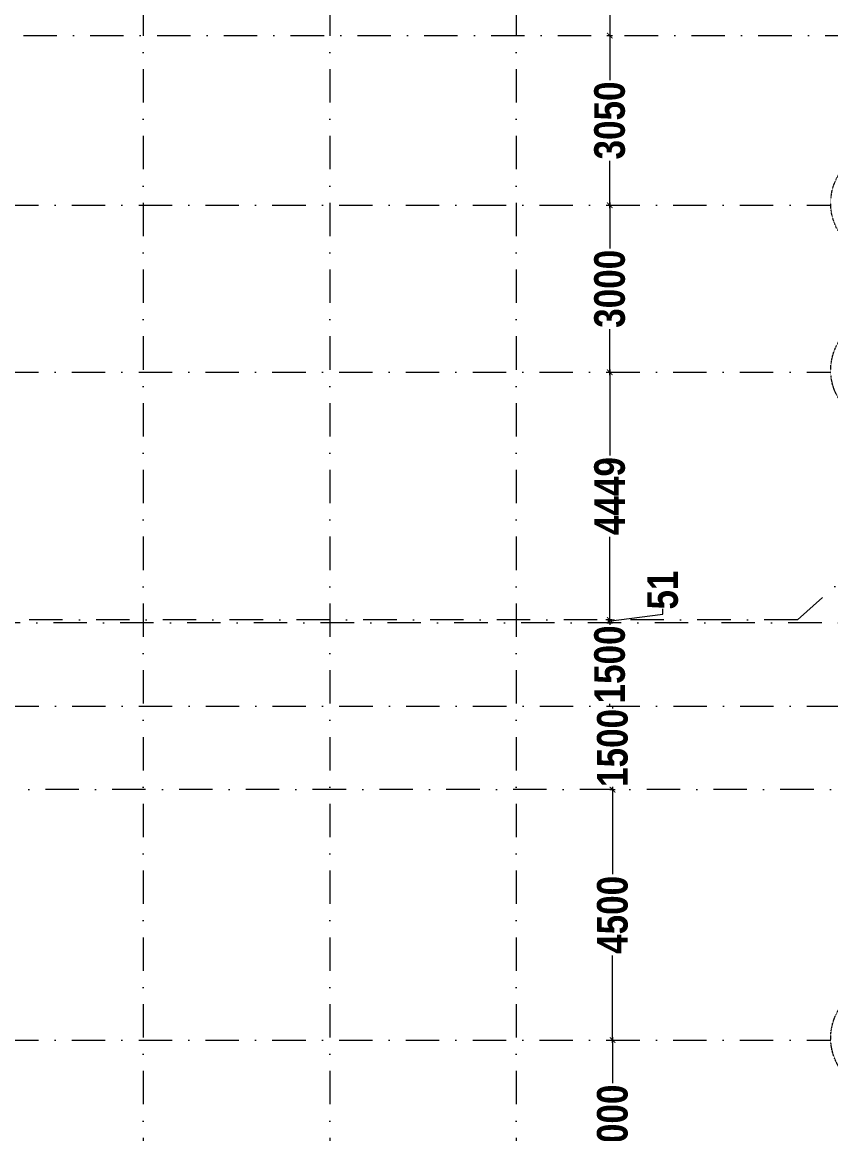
# Model space of a CAD drawing. Header units: millimetres. Extents: x -3092162 to 4513894, y -12317808 to 1849994.
# Drawn here: x -381859 to -367335, y -5885765 to -5865791 of the extents above; entities that cross this region are included whole.
import ezdxf

# ---------------------------------------------------------------- set-up
doc = ezdxf.new("R2010")
doc.units = ezdxf.units.MM
doc.header["$LTSCALE"] = 2
doc.header["$MEASUREMENT"] = 0
doc.linetypes.add('DASHDOT', pattern=[1, 0.5, -0.25, 0, -0.25])
for name, color, linetype, lineweight in [('D DIM', 250, 'Continuous', 9), ('GRID', 251, 'DASHDOT', 5), ('ST TEXT', 251, 'DASHDOT', 5)]:
    doc.layers.add(name, color=color, linetype=linetype, lineweight=lineweight)
doc.styles.add('COLOUMNN DIM', font='ARIALNB.TTF', dxfattribs={"height": 550})

# ---------------------------------------------------------------- blocks, each defined once
blk = doc.blocks.new('_ArchTick')
at = {"color": 0, "linetype": 'ByBlock', "const_width": 0.15}
blk.add_lwpolyline([(-0.5, -0.5), (0.5, 0.5)], dxfattribs=at)

msp = doc.modelspace()

# ---------------------------------------------------------------- linework, layer by layer
at = {"layer": 'D DIM', "ltscale": 100}
for p, q in [((-371305, -5865481.2), (-371305, -5866081.2)), ((-371305, -5865981.2), (-371305, -5866832.6)), ((-371355, -5866031.2), (-371255, -5866031.2)), ((-371355, -5866031.2), (-371255, -5866031.2)), ((-371305, -5869131.2), (-371305, -5868279.8)), ((-371355, -5869081.2), (-371255, -5869081.2)), ((-371355, -5869081.2), (-371255, -5869081.2)), ((-371305, -5869031.2), (-371305, -5869857.6)), ((-371305, -5872131.2), (-371305, -5871304.8)), ((-371355, -5872081.2), (-371255, -5872081.2)), ((-371355, -5872081.2), (-371255, -5872081.2)), ((-371305, -5872031.2), (-371305, -5873575.5)), ((-371305, -5876580.5), (-371305, -5875036.2)), ((-370352.6, -5876429.6), (-370352.6, -5876329.6)), ((-371326.9, -5876530.5), (-371376.9, -5876530.5)), ((-371326.9, -5876581.2), (-371376.9, -5876581.2)), ((-371255, -5876530.5), (-371355, -5876530.5)), ((-371355, -5876581.2), (-371255, -5876581.2)), ((-371326.9, -5876555.8), (-370352.6, -5876429.6)), ((-371326.9, -5876581.2), (-371326.9, -5876530.5)), ((-371326.9, -5876581.2), (-371326.9, -5876530.5)), ((-371305, -5876581.2), (-371305, -5876620.7)), ((-371355, -5878081.2), (-371255, -5878081.2)), ((-371305, -5878081.2), (-371305, -5878041.7)), ((-371305, -5878081.2), (-371205, -5878081.2)), ((-371255, -5878081.2), (-371255, -5878120.7)), ((-371305, -5879581.2), (-371205, -5879581.2)), ((-371305, -5879581.2), (-371205, -5879581.2)), ((-371255, -5879531.2), (-371255, -5881101.6)), ((-371255, -5879581.2), (-371255, -5879541.7)), ((-371255, -5884131.2), (-371255, -5882560.8)), ((-371305, -5884081.2), (-371205, -5884081.2)), ((-371305, -5884081.2), (-371205, -5884081.2)), ((-371255, -5884031.2), (-371255, -5884857.6))]:
    msp.add_line(p, q, dxfattribs=at)
at = {"layer": 'GRID', "color": 5, "ltscale": 600}
for p, q in [((-379684.3, -5807829.3), (-379684.3, -5892623.2)), ((-376334.3, -5807829.3), (-376334.3, -5892623.2)), ((-372984.3, -5807829.3), (-372984.3, -5892623.2))]:
    msp.add_line(p, q, dxfattribs=at)
at = {"layer": 'GRID', "color": 6, "ltscale": 600}
for p, q in [((-461044.5, -5866031.2), (-366465.1, -5866031.2)), ((-460174.2, -5869081.2), (-367334.7, -5869081.2)), ((-460174.2, -5872081.2), (-367334.7, -5872081.2)), ((-367932.2, -5876530.5), (-365528.8, -5874373.1)), ((-365097.3, -5876581.2), (-461068.5, -5876581.2)), ((-367932.2, -5876530.5), (-458429, -5876530.5)), ((-462570, -5878081.2), (-364939.6, -5878081.2)), ((-366441.1, -5879581.2), (-461068.5, -5879581.2)), ((-460174.2, -5884081.2), (-367334.7, -5884081.2))]:
    msp.add_line(p, q, dxfattribs=at)
at = {"layer": 'ST TEXT', "ltscale": 0.1}
for centre in [(-366356.8, -5869044.3), (-366356.8, -5872044.3), (-366356.8, -5884044.3)]:
    msp.add_circle(centre, 978.4, dxfattribs=at)

# ---------------------------------------------------------------- block references
at = {"layer": 'D DIM', "ltscale": 100, "xscale": 100, "yscale": 100, "zscale": 100}
for p, rotation in [((-371305, -5866031.2), 90), ((-371305, -5866031.2), 270), ((-371305, -5869081.2), 90), ((-371305, -5869081.2), 270), ((-371305, -5872081.2), 270), ((-371305, -5872081.2), 90), ((-371305, -5876530.5), 270), ((-371255, -5879581.2), 90), ((-371255, -5884081.2), 90), ((-371255, -5884081.2), 270)]:
    msp.add_blockref('_ArchTick', p, dxfattribs=dict(at, rotation=rotation))

# ---------------------------------------------------------------- texts
at = {"layer": 'D DIM', "ltscale": 100, "char_height": 550, "attachment_point": 5, "rotation": 90, "style": 'COLOUMNN DIM'}
for s, insert in [('\\A1;3050', (-371305, -5867556.2)), ('\\A1;3000', (-371305, -5870581.2)), ('\\A1;4449', (-371305, -5874305.8)), ('\\A1;51', (-370352.6, -5875994.5)), ('\\A1;1500', (-371305, -5877331.2)), ('\\A1;1500', (-371255, -5878831.2)), ('\\A1;4500', (-371255, -5881831.2)), ('\\A1;3000', (-371255, -5885581.2))]:
    msp.add_mtext(s, dxfattribs=dict(at, insert=insert))

doc.saveas('drawing.dxf')
